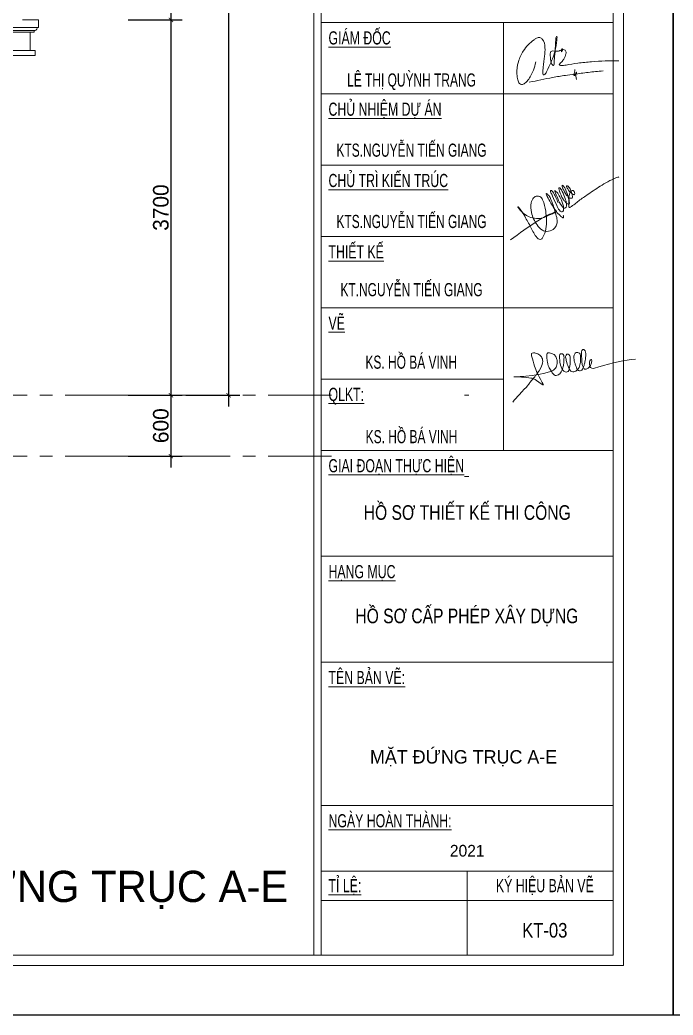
# Model space of a CAD drawing. Header units: millimetres. Extents: x 1832547 to 2001569, y -558009 to -417808.
# Drawn here: x 1930429 to 1936872, y -533453 to -523644 of the extents above; entities that cross this region are included whole.
import ezdxf
from ezdxf.enums import TextEntityAlignment as Align

# ---------------------------------------------------------------- set-up
doc = ezdxf.new("R2010")
doc.units = ezdxf.units.MM
doc.header["$MEASUREMENT"] = 0
doc.linetypes.add('CENTER', pattern=[2, 1.25, -0.25, 0.25, -0.25])
doc.layers.get('0').update_dxf_attribs({"linetype": 'CONTINUOUS'})
doc.layers.get('DEFPOINTS').update_dxf_attribs({"linetype": 'CONTINUOUS'})
for name, color, linetype, lineweight in [('AUDIT_I_160126172308-0', 7, 'CONTINUOUS', 5), ('CA.manh 08', 8, 'CONTINUOUS', 9), ('CA.thay 145', 145, 'CONTINUOUS', 18), ('CA.tim 67', 67, 'CENTER', 9)]:
    doc.layers.add(name, color=color, linetype=linetype, lineweight=lineweight)
doc.styles.add('CA.JSC1', font='Vhavan.ttf', dxfattribs={"width": 0.8})
doc.styles.get("Standard").update_dxf_attribs({"font": 'roman.shx'})
doc.styles.add('VH01-VNAVANTH', font='Vhavan.ttf', dxfattribs={"width": 0.8})
doc.dimstyles.new('CA 70', dxfattribs={"dimscale": 0.7, "dimtxt": 220, "dimasz": 60, "dimexe": 160, "dimexo": 0, "dimgap": 30, "dimtad": 1, "dimdec": 0, "dimrnd": 5, "dimzin": 0, "dimdsep": 46, "dimtxsty": 'Standard', "dimblk": 'ARCHTICK', "dimcen": 0.09, "dimdle": 160, "dimclrd": 256, "dimclre": 256, "dimclrt": 255, "dimadec": 0, "dimazin": 0, "dimtfac": 1, "dimtdec": 0, "dimtix": 1, "dimtmove": 2, "dimatfit": 3, "dimldrblk": 'DOT', "dimfxl": 600, "dimfxlon": 1, "dimtolj": 1, "dimtzin": 0, "dimarcsym": 0})

# ---------------------------------------------------------------- blocks, each defined once
blk = doc.blocks.new('A$C2d76a15f')
at = {"color": 4, "linetype": 'Continuous', "lineweight": 18}
for p, q in [((27498.5, 452.5), (27498.5, 19312.8)), ((1212.4, 452.5), (27498.5, 452.5))]:
    blk.add_line(p, q, dxfattribs=at)
at = {"linetype": 'Continuous', "lineweight": 18, "ltscale": 100}
for p, q in [((24676.8, 545.7), (24676.8, 19219.6)), ((24743.3, 545.7), (24743.3, 19219.6))]:
    blk.add_line(p, q, dxfattribs=at)
for p, q in [((27405.3, 545.7), (27405.3, 19219.6)), ((24743.3, 9041.5), (27405.3, 9041.5)), ((26405.4, 5144.3), (26405.4, 9041.5)), ((24743.3, 8392), (27405.3, 8392)), ((24743.3, 7742.4), (26405.4, 7742.4)), ((24743.3, 7092.9), (26405.4, 7092.9)), ((24743.3, 6443.4), (27405.3, 6443.4)), ((24743.3, 5793.8), (26405.4, 5793.8)), ((24743.3, 5144.3), (27405.3, 5144.3)), ((24743.3, 4179.3), (27405.3, 4179.3)), ((24743.3, 3214.3), (27405.3, 3214.3)), ((24743.3, 1910), (27405.3, 1910)), ((24743.3, 1311), (27405.3, 1311)), ((26074.3, 1311), (26074.3, 545.7)), ((24743.3, 1044.8), (27405.3, 1044.8)), ((1305.6, 545.7), (27405.3, 545.7))]:
    blk.add_line(p, q)
for points, knots in [([(26700.5, 8682.3), (26693.3, 8657.6), (26676.2, 8599.2), (26642.9, 8531), (26603.4, 8488.2), (26573.7, 8472.5), (26544.2, 8486.6), (26533.4, 8524.7), (26521.6, 8590.8), (26535.5, 8684.5), (26585.7, 8794.9), (26651.8, 8864.8), (26707, 8899.4), (26736.1, 8910.7), (26776.2, 8879.6), (26785.7, 8813.5), (26780.7, 8728.4), (26768.1, 8657.6), (26764.2, 8602.4), (26760, 8576.6), (26772.5, 8560.8), (26790.8, 8575.1), (26806.5, 8612.7), (26837, 8672.3), (26864.8, 8749), (26883.5, 8815.4), (26889.2, 8870.1), (26892.8, 8896.8), (26893.2, 8910.6), (26891, 8913.5), (26885.2, 8913), (26880.2, 8887.3), (26881.1, 8838.4), (26874.3, 8774.5), (26869.3, 8717.3), (26867.1, 8685.8), (26869.1, 8660.5), (26860.9, 8650.1), (26852.4, 8650.9), (26836.9, 8677.3), (26831.4, 8714.2), (26831.7, 8751.5), (26832.2, 8779.8), (26859.2, 8786.1), (26877.2, 8779.2), (26897.9, 8779.3), (26911.5, 8783.2), (26921.4, 8786), (26924.3, 8786.9)], [0, 0, 0, 0, 77.430201, 182.972952, 221.563499, 254.073856, 273.473225, 310.800438, 364.685536, 478.518878, 585.232944, 727.249454, 754.542371, 784.635959, 811.354745, 892.05451, 970.74629, 1071.058304, 1104.907776, 1138.757442, 1145.567641, 1156.896484, 1193.092918, 1277.40352, 1351.295607, 1439.376213, 1483.221513, 1515.590481, 1521.2843, 1523.562516, 1525.174406, 1537.064813, 1585.484469, 1691.273535, 1719.559231, 1758.050135, 1787.620208, 1791.037533, 1795.066596, 1810.454599, 1874.219404, 1906.27774, 1927.618488, 1947.515433, 1976.002611, 1986.477471, 2008.762481, 2017.886038, 2017.886038, 2017.886038, 2017.886038]), ([(26946.4, 8793.3), (26950.7, 8794.4), (26960, 8795.8), (26977.2, 8782.6), (26973.7, 8747.4), (26959.9, 8712.5), (26936.5, 8683.6), (26921.4, 8669.9), (26912.4, 8661.6), (26914.4, 8653.1), (26940.4, 8648.9), (26993.2, 8655.8), (27088.6, 8675.1), (27207, 8683.4), (27306.2, 8691.9), (27389.2, 8692.6), (27430.6, 8693.4), (27456.2, 8693.8)], [2040.630842, 2040.630842, 2040.630842, 2040.630842, 2053.459691, 2068.443978, 2097.532027, 2148.525748, 2183.494153, 2205.714607, 2212.642823, 2216.748553, 2229.020191, 2279.839604, 2387.663465, 2513.136945, 2638.287081, 2685.469737, 2762.306539, 2762.306539, 2762.306539, 2762.306539])]:
    blk.add_open_spline(points, degree=3, knots=knots)
for points in [[(26924.3, 8786.9), (26934.8, 8791.4), (26938.8, 8794.3), (26942.4, 8798.9), (26942.9, 8800.4), (26942.9, 8801.6), (26942.5, 8802.1), (26941.5, 8802.2), (26939.3, 8801), (26937, 8797.4), (26935.3, 8790.9), (26934.6, 8781.3), (26935.7, 8774.9), (26936, 8774.1), (26936.5, 8773.7), (26936.9, 8774.5), (26937.1, 8775.7), (26937.8, 8781.2), (26938.6, 8785), (26941.5, 8790.1), (26946.4, 8793.3)], [(27055.5, 8612.8), (27047.8, 8564.4), (27047.6, 8560.8), (27048.2, 8559.7), (27051.5, 8560.1), (27061.3, 8569.3), (27069.5, 8581.6), (27071.5, 8586.7), (27070.3, 8588.5), (27067.4, 8587.1), (27065.4, 8581.2), (27069.7, 8523.7)], [(26639.2, 8497.6), (26852.6, 8540.6), (26969.5, 8560.1), (27049.9, 8570.6), (27177.3, 8587.6), (27312, 8600.6)], [(27002.6, 7434.2), (27000.5, 7373.4), (27000.9, 7363.8), (27001.8, 7360), (27004.7, 7357), (27011.9, 7359.1), (27091.8, 7417.6), (27176, 7477.4), (27303, 7560.7), (27447.8, 7632.2), (27456.2, 7634.7)], [(26903.7, 7397.7), (26883, 7447.8), (26866.8, 7479.5), (26854.2, 7498.7), (26841.1, 7510.1), (26832.7, 7513), (26832.3, 7507.4), (26837.1, 7493.5), (26851.5, 7459.2), (26890.2, 7375.5), (26914.1, 7331.5), (26933.9, 7317.7), (26946, 7321), (26952.7, 7341.6), (26951, 7368), (26925.5, 7441.7), (26899.1, 7485.7), (26883.5, 7503.7), (26876.4, 7509.6), (26874.7, 7510.4), (26873.5, 7508.7), (26873.9, 7504.1), (26899.9, 7437.5), (26936, 7370.9), (26958.2, 7351.6), (26971.6, 7352.4), (26979.1, 7370.5), (26979.1, 7391), (26967.8, 7437.9), (26940.6, 7501.6), (26921.7, 7532.2), (26914.6, 7537.2), (26911.2, 7536.4), (26910.4, 7529.7), (26916.7, 7504.5), (26948.5, 7432.9), (26966.6, 7409.9), (26987.9, 7390.2), (27002.2, 7386.8), (27004.7, 7411.5), (26995.9, 7446.7), (26968.7, 7524.7), (26955.7, 7546.9), (26945.2, 7556.5), (26939.7, 7559), (26938.5, 7552.7), (26946.9, 7527.2), (26980, 7470.2), (27001.8, 7448.8), (27021.5, 7440.4), (27031.1, 7442.5), (27032, 7466.8), (27023.2, 7501.2), (27007.6, 7534.3), (26994.6, 7550.2), (26983.3, 7555.2), (26980, 7552.7), (26980.8, 7545.6), (26993.4, 7521.3), (27016, 7492.8), (27037.8, 7477.7), (27046.6, 7473.5), (27051.3, 7474.4), (27053.8, 7483.6), (27048.7, 7502.9), (27038.7, 7512.1), (27030.3, 7511.2), (27017.7, 7501.6), (27005.6, 7474), (27003.5, 7457.2)], [(26469.6, 7061.2), (26716.5, 7234.5), (26863.9, 7310.2), (26877.7, 7315.2), (26880.1, 7315.8), (26882.2, 7315.4), (26872.7, 7309.1), (26835.6, 7293.2), (26801.5, 7278.5), (26748.7, 7258.8), (26724.5, 7256.1), (26652.9, 7266.9), (26603.8, 7291.8), (26569.3, 7319.7), (26545.9, 7347.2), (26538, 7358), (26536.4, 7363), (26536.4, 7363.4), (26537.2, 7364.2), (26545.9, 7356.7), (26564.3, 7332.2), (26598.4, 7276.9), (26654.9, 7175.2), (26680, 7126.8), (26711.3, 7080.9), (26730.6, 7066.7), (26748.5, 7067.1), (26764.8, 7085.5), (26791.1, 7161.9), (26797.4, 7246.2), (26789.5, 7323.5), (26760.6, 7427.5), (26736.8, 7457.1), (26711.3, 7460.9), (26679.6, 7445.4), (26657.4, 7398.7), (26659.9, 7310.6), (26710.5, 7198.7), (26761, 7149.4), (26801.2, 7139.4), (26858.8, 7157.4), (26885.1, 7188.7), (26894.7, 7227.1), (26886.4, 7279.7), (26851.3, 7394.3), (26820.2, 7461.8), (26804.7, 7479), (26795.9, 7482.8), (26794.2, 7481.1), (26795.5, 7472.3), (26826.1, 7415.7), (26873.9, 7338.2), (26903.6, 7300.4), (26926, 7277.8), (26941.5, 7265.6), (26950.6, 7263.2), (26952.2, 7274.1), (26949.6, 7288.2)], [(26491.5, 5584.5), (26516.1, 5616.2), (26545.5, 5647.9), (26567.8, 5673.6), (26607.4, 5714.7), (26631.1, 5741.6), (26651.1, 5769.8), (26662.8, 5785), (26674.3, 5796.7), (26685.1, 5808.4), (26701.6, 5830.7), (26752.1, 5912), (26761.5, 5969.5), (26745, 6003.5), (26704, 6028.1), (26660.5, 6025.7), (26661.7, 6005.8), (26689, 5911.5), (26752, 5773.6), (26768.2, 5740.2), (26707.1, 5781.7), (26654.5, 5803.4), (26503.2, 5814.1), (26833.3, 5861.4), (26879.2, 5892.5), (26894, 5935.4), (26894, 5964.9), (26888.1, 5981.2), (26880.7, 5998.9), (26871.8, 6010.8), (26858.5, 6021.1), (26845.1, 6027), (26824.4, 6031.5), (26815.5, 6031.5), (26808.1, 6031.5), (26800.7, 6021.1), (26799.2, 6006.3), (26799.2, 5996), (26800.7, 5979.7), (26803.7, 5957.5), (26809.6, 5929.4), (26817, 5904.3), (26827.4, 5888), (26839.2, 5868.8), (26849.6, 5851.1), (26861.4, 5837.8), (26868.8, 5830.4), (26883.6, 5825.9), (26905.8, 5833.3), (26919.2, 5842.2), (26931.5, 5859.9), (26942.4, 5884.7), (26950.2, 5908.7), (26953.2, 5925.1), (26956.2, 5954.6), (26956.2, 5978.2), (26956.2, 5998.9), (26948.8, 6016.7), (26933.4, 6024.8), (26925.6, 6023.3), (26916.2, 6006.3), (26916.2, 5981.2), (26918.3, 5955.3), (26922, 5934.5), (26945.8, 5876.2), (26966.5, 5859.9), (26984.3, 5858.5), (27000.8, 5873.2), (27005, 5886.6), (27013, 5942.3), (27012.1, 5983.4), (27009.4, 6006.9), (26993.4, 6020.8), (26975.1, 6012.8), (26972.9, 5984.3), (26982.4, 5944.2), (27003.6, 5888.1), (27027, 5862.5), (27045.9, 5860.4), (27064.2, 5866.2), (27086.6, 5887.2), (27104.8, 5936.6), (27107.4, 5984.3), (27096.6, 6028.7), (27066, 6034.9), (27052.2, 6018.8), (27047.2, 5982.7), (27056.8, 5936.3), (27066.8, 5907.3), (27088.4, 5872.5), (27104.8, 5867.6), (27129.5, 5892.2), (27139.4, 5918.5), (27147.6, 5948.1), (27152.6, 5975.9), (27154.2, 6004), (27154.2, 6027.1), (27149.3, 6050.1), (27137.8, 6063.2), (27127, 6062.6), (27117.4, 6041.6), (27116.4, 6022.3), (27116.9, 6005.4), (27117.9, 5985.5), (27119.7, 5951.4), (27121.3, 5936.6), (27124.6, 5918.5), (27137.8, 5893.9), (27144.3, 5884), (27159.2, 5884), (27180.6, 5897.2), (27202, 5925.1), (27209.7, 5957.5), (27208.5, 5969.5), (27203.6, 5972.8), (27192.3, 5959.4), (27190.1, 5927.7), (27193.7, 5907), (27197, 5900.5), (27264.2, 5901.7), (27607.8, 5976.5)]]:
    blk.add_spline(points, degree=3)
at = {"layer": 'DEFPOINTS', "ltscale": 600}
for p, q in [((0, 0), (0, 19765.3)), ((27951, 19765.3), (27951, 0)), ((27951, 0), (0, 0)), ((0, 0), (0, 0))]:
    blk.add_line(p, q, dxfattribs=at)
at = {"color": 140, "linetype": 'Continuous', "lineweight": 18, "style": 'VH01-VNAVANTH', "width": 0.7}
for s, p in [('%%ugi¸m ®èc', (24809.9, 8841.8)), ('%%Uchñ nhiÖm dù ¸n', (24809.9, 8192.3)), ('%%Uchñ tr× kiÕn tróc', (24809.9, 7542.8)), ('%%uthiÕt kÕ', (24809.9, 6893.2)), ('%%uvÏ', (24809.9, 6243.7)), ('%%uQLKT:', (24809.9, 5594.2)), ('%%Ugiai ®o¹n thùc hiÖn', (24809.9, 4944.6)), ('%%Uh¹ng môc', (24809.9, 3979.7)), ('%%uTªn b¶n vÏ:', (24809.9, 3014.7)), ('%%uNgµy hoµn thµnh:', (24809.9, 1710.3)), ('%%uTØ lÖ:', (24809.9, 1119.4)), ('ký hiÖu b¶n vÏ', (26336.3, 1119.4))]:
    blk.add_text(s, height=119.79, dxfattribs=at).set_placement(p)
at = {"color": 140, "linetype": 'Continuous', "lineweight": 18, "style": 'VH01-VNAVANTH'}
for s, height, width, p in [('lª thÞ quúnh trang', 119.79, 0.68, (25566.5, 8458.5)), ('kts.nguyÔn tiÕn giang', 119.79, 0.68, (25566.5, 7819)), ('kts.nguyÔn tiÕn giang', 119.79, 0.68, (25566.5, 7169.4)), ('kt.nguyÔn tiÕn giang', 119.79, 0.68, (25566.5, 6548.5)), ('ks. Hå B¸ VINH', 119.79, 0.68, (25564.2, 5887.8)), ('ks. Hå B¸ VINH', 119.79, 0.68, (25566.5, 5209.5)), ('hå s¬ thiÕt kÕ thi c«ng', 133.1, 0.8, (26074.3, 4511.6)), ('hå s¬ cÊp phÐp x©y dùng', 133.1, 0.8, (26071.1, 3569.4))]:
    blk.add_text(s, height=height, dxfattribs=dict(at, width=width)).set_placement(p, align=Align.CENTER)
blk.add_text('2021', height=106.48, dxfattribs=at).set_placement((26074.3, 1444), align=Align.CENTER)
blk = doc.blocks.new('_ArchTick')
at = {"color": 1, "linetype": 'ByBlock', "const_width": 0.15}
blk.add_lwpolyline([(-0.5, -0.5), (0.5, 0.5)], dxfattribs=at)
blk = doc.blocks.new('*D172')
at = {"layer": 'CA.manh 08', "lineweight": -2, "transparency": 16777216}
for p, q in [((1931918.1, -519931.6), (1931918.1, -523755.6)), ((1931498.1, -520043.6), (1932030.1, -520043.6)), ((1931498.1, -523643.6), (1932030.1, -523643.6))]:
    blk.add_line(p, q, dxfattribs=at)
at = {"layer": 'DEFPOINTS', "color": 0, "transparency": 16777216}
for p in [(1931294, -520043.6), (1931294, -523643.6), (1931918.1, -523643.6)]:
    blk.add_point(p, dxfattribs=at)
at = {"layer": 'CA.manh 08', "lineweight": -2, "transparency": 16777216, "xscale": 42, "yscale": 42, "zscale": 42}
for p, rotation in [((1931918.1, -520043.6), 90), ((1931918.1, -523643.6), 270)]:
    blk.add_blockref('_ArchTick', p, dxfattribs=dict(at, rotation=rotation))
at = {"layer": 'CA.manh 08', "color": 255, "transparency": 16777216, "insert": (1931820.1, -521843.6), "char_height": 154, "attachment_point": 5, "rotation": 90}
blk.add_mtext('\\A1;3600', dxfattribs=at)
blk = doc.blocks.new('_DOT')
at = {"color": 1, "linetype": 'ByBlock'}
blk.add_line((-0.5, 0), (-1, 0), dxfattribs=at)
at = {"color": 1, "linetype": 'ByBlock', "const_width": 0.5}
blk.add_lwpolyline([(-0.25, 0, 1), (0.25, 0, 1)], format="xyb", close=True, dxfattribs=at)
blk = doc.blocks.new('*D173')
at = {"layer": 'CA.manh 08', "lineweight": -2, "transparency": 16777216}
for p, q in [((1931918.1, -523531.6), (1931918.1, -527455.6)), ((1931498.1, -523643.6), (1932030.1, -523643.6)), ((1931498.1, -527343.6), (1932030.1, -527343.6))]:
    blk.add_line(p, q, dxfattribs=at)
at = {"layer": 'DEFPOINTS', "color": 0, "transparency": 16777216}
for p in [(1931294, -523643.6), (1931031.8, -527343.6), (1931918.1, -527343.6)]:
    blk.add_point(p, dxfattribs=at)
at = {"layer": 'CA.manh 08', "lineweight": -2, "transparency": 16777216, "xscale": 42, "yscale": 42, "zscale": 42}
for p, rotation in [((1931918.1, -523643.6), 90), ((1931918.1, -527343.6), 270)]:
    blk.add_blockref('_ArchTick', p, dxfattribs=dict(at, rotation=rotation))
at = {"layer": 'CA.manh 08', "color": 255, "transparency": 16777216, "insert": (1931820.1, -525493.6), "char_height": 154, "attachment_point": 5, "rotation": 90}
blk.add_mtext('\\A1;3700', dxfattribs=at)
blk = doc.blocks.new('*D174')
at = {"layer": 'CA.manh 08', "lineweight": -2, "transparency": 16777216}
for p, q in [((1931918.1, -527231.6), (1931918.1, -528055.6)), ((1931498.1, -527343.6), (1932030.1, -527343.6)), ((1931498.1, -527943.6), (1932030.1, -527943.6))]:
    blk.add_line(p, q, dxfattribs=at)
at = {"layer": 'DEFPOINTS', "color": 0, "transparency": 16777216}
for p in [(1931031.8, -527343.6), (1931031.8, -527943.6), (1931918.1, -527943.6)]:
    blk.add_point(p, dxfattribs=at)
at = {"layer": 'CA.manh 08', "lineweight": -2, "transparency": 16777216, "xscale": 42, "yscale": 42, "zscale": 42}
for p, rotation in [((1931918.1, -527343.6), 90), ((1931918.1, -527943.6), 270)]:
    blk.add_blockref('_ArchTick', p, dxfattribs=dict(at, rotation=rotation))
at = {"layer": 'CA.manh 08', "color": 255, "transparency": 16777216, "insert": (1931820.1, -527643.6), "char_height": 154, "attachment_point": 5, "rotation": 90}
blk.add_mtext('\\A1;600', dxfattribs=at)
blk = doc.blocks.new('*D175')
at = {"layer": 'CA.manh 08', "lineweight": -2, "transparency": 16777216}
for p, q in [((1932487.3, -517281.6), (1932487.3, -527455.6)), ((1932067.3, -517393.6), (1932599.3, -517393.6)), ((1932067.3, -527343.6), (1932599.3, -527343.6))]:
    blk.add_line(p, q, dxfattribs=at)
at = {"layer": 'DEFPOINTS', "color": 0, "transparency": 16777216}
for p in [(1931301.4, -517393.6), (1931301.4, -527343.6), (1932487.3, -527343.6)]:
    blk.add_point(p, dxfattribs=at)
at = {"layer": 'CA.manh 08', "lineweight": -2, "transparency": 16777216, "xscale": 42, "yscale": 42, "zscale": 42}
for p, rotation in [((1932487.3, -517393.6), 90), ((1932487.3, -527343.6), 270)]:
    blk.add_blockref('_ArchTick', p, dxfattribs=dict(at, rotation=rotation))
at = {"layer": 'CA.manh 08', "color": 255, "transparency": 16777216, "insert": (1932389.3, -522368.6), "char_height": 154, "attachment_point": 5, "rotation": 90}
blk.add_mtext('\\A1;9950', dxfattribs=at)

msp = doc.modelspace()

# ---------------------------------------------------------------- linework, layer by layer
at = {"layer": 'CA.manh 08'}
for points in [[(1930599.3, -523718.6), (1924198.4, -523718.6)], [(1930569.4, -523749.2), (1924198.4, -523748.7)]]:
    msp.add_lwpolyline(points, dxfattribs=at)
at = {"layer": 'CA.thay 145'}
for p, q in [((1930554.4, -523994.1), (1930224.3, -523993.6)), ((1930504.4, -523944.1), (1930554.4, -523944.1))]:
    msp.add_line(p, q, dxfattribs=at)
for points in [[(1930454.3, -523643.6), (1930614.3, -523643.6), (1930614.3, -523718.6), (1930599.3, -523718.6), (1930599.4, -523722.6), (1930598.9, -523726.6), (1930597.9, -523730.5), (1930596.2, -523734.2), (1930594.1, -523737.6), (1930591.4, -523740.7), (1930588.4, -523743.3), (1930585, -523745.4), (1930581.3, -523747.1), (1930577.4, -523748.2), (1930573.4, -523748.7), (1930569.3, -523748.7), (1930569.3, -523763.6), (1930529.3, -523763.6), (1930529.3, -523943.6), (1930579.3, -523943.6), (1930579.3, -523993.6), (1930454.3, -523993.6)], [(1930529.4, -523764.1), (1924198.4, -523763.6)], [(1930504.4, -523944.1), (1924198.4, -523943.6)]]:
    msp.add_lwpolyline(points, dxfattribs=at)
at = {"layer": 'CA.tim 67', "ltscale": 500}
for points in [[(1933501.9, -527343.6), (1907995.9, -527343.6)], [(1934858.8, -527343.6), (1934813.8, -527343.6)], [(1933501.9, -527943.6), (1907995.9, -527943.6)], [(1934858.8, -528143.6), (1934813.8, -528143.6)]]:
    msp.add_lwpolyline(points, dxfattribs=at)

# ---------------------------------------------------------------- block references
at = {"layer": 'CA.thay 145', "xscale": 1.082069156961423, "yscale": 1.082069156961423, "zscale": 1.082069156961423}
for p in [(1906627.1, -533453.1), (1936872, -533453.1)]:
    msp.add_blockref('A$C2d76a15f', p, dxfattribs=at)

# ---------------------------------------------------------------- texts
at = {"color": 5, "linetype": 'Continuous', "lineweight": 18, "style": 'VH01-VNAVANTH', "width": 0.85}
msp.add_text('kt-03', height=144.02, dxfattribs=at).set_placement((1935606.6, -532689.1), align=Align.CENTER)
at = {"layer": 'AUDIT_I_160126172308-0', "style": 'CA.JSC1'}
for height, p in [(132, (1934805.3, -530973.5)), (308, (1930920.8, -532338.6))]:
    msp.add_text('MÆT §øNG TRôC a-e', height=height, dxfattribs=at).set_placement(p, align=Align.CENTER)

# ---------------------------------------------------------------- dimensions: what is measured, and where the dimension line sits
at = {"layer": 'CA.manh 08'}
for base, p1, p2, picture, middle in [((1932487.3, -527343.6), (1931301.4, -517393.6), (1931301.4, -527343.6), '*D175', (1932389.3, -522368.6)), ((1931918.1, -523643.6), (1931294, -520043.6), (1931294, -523643.6), '*D172', (1931820.1, -521843.6)), ((1931918.1, -527343.6), (1931294, -523643.6), (1931031.8, -527343.6), '*D173', (1931820.1, -525493.6)), ((1931918.1, -527943.6), (1931031.8, -527343.6), (1931031.8, -527943.6), '*D174', (1931820.1, -527643.6))]:
    dim = msp.add_linear_dim(base=base, p1=p1, p2=p2, angle=90, dimstyle='CA 70', dxfattribs=at)
    dim.commit()
    dim.dimension.update_dxf_attribs({"geometry": picture, "text_midpoint": middle})

doc.saveas('drawing.dxf')
